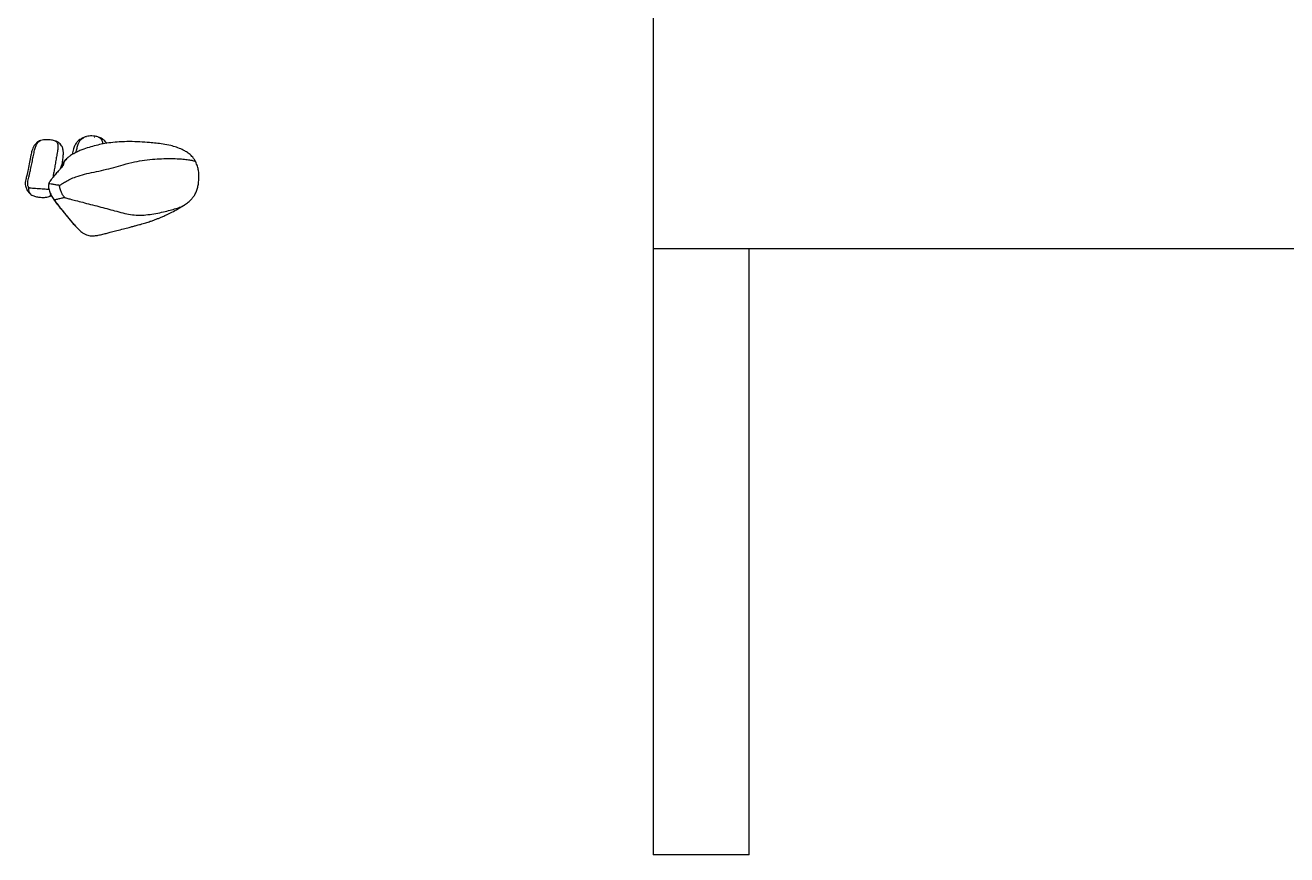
# Model space of a CAD drawing. Header units: inches. Extents: x -978 to -2, y 48 to 749.
# Drawn here: x -85.83 to -59.53, y 252.48 to 269.77 of the extents above; entities that cross this region are included whole.
import ezdxf

# ---------------------------------------------------------------- set-up
doc = ezdxf.new("R2010")
doc.units = ezdxf.units.IN
doc.header["$MEASUREMENT"] = 0

msp = doc.modelspace()

# ---------------------------------------------------------------- linework, layer by layer
at = {"color": 7, "linetype": 'Continuous', "lineweight": 25}
for p, q in [((-72.743, 303.112), (-72.743, 252.482)), ((-84.305, 267.434), (-84.3, 267.432)), ((-85.346, 266.434), (-85.347, 266.43)), ((-85.31, 266.519), (-85.316, 266.51)), ((-85.317, 266.204), (-85.314, 266.207)), ((-85.316, 266.202), (-85.288, 266.218)), ((-84.709, 265.501), (-84.696, 265.488)), ((-72.743, 265.112), (-34.743, 265.112)), ((-70.743, 252.482), (-70.743, 265.112)), ((-70.743, 252.482), (-72.743, 252.482))]:
    msp.add_line(p, q, dxfattribs=at)
at = {"color": 8, "linetype": 'Continuous', "lineweight": 25}
msp.add_line((-84.398, 267.433), (-84.388, 267.435), dxfattribs=at)
at = {"color": 7, "linetype": 'Continuous', "lineweight": 25}
for points, knots in [([(-85.512, 267.366), (-85.527, 267.36), (-85.557, 267.349), (-85.604, 267.313), (-85.643, 267.263), (-85.675, 267.204), (-85.698, 267.137), (-85.719, 267.041), (-85.744, 266.91), (-85.771, 266.769), (-85.797, 266.649), (-85.82, 266.562), (-85.833, 266.498), (-85.833, 266.446), (-85.823, 266.389), (-85.796, 266.331), (-85.758, 266.279), (-85.73, 266.253), (-85.715, 266.24)], [0, 0, 0, 0, 0.036629, 0.070794, 0.130796, 0.177888, 0.220713, 0.299981, 0.41882, 0.547951, 0.653641, 0.726465, 0.780451, 0.816441, 0.854788, 0.915418, 0.955811, 1, 1, 1, 1]), ([(-85.758, 266.378), (-85.761, 266.383), (-85.769, 266.398), (-85.78, 266.434), (-85.78, 266.484), (-85.771, 266.543), (-85.757, 266.605), (-85.739, 266.677), (-85.718, 266.769), (-85.696, 266.88), (-85.673, 266.995), (-85.653, 267.091), (-85.638, 267.16), (-85.627, 267.205), (-85.614, 267.244), (-85.596, 267.283), (-85.57, 267.326), (-85.541, 267.356), (-85.518, 267.363), (-85.512, 267.365)], [0, 0, 0, 0, 0.016886, 0.040661, 0.097623, 0.151306, 0.207126, 0.273677, 0.360827, 0.471462, 0.588286, 0.690395, 0.749, 0.792485, 0.827234, 0.876521, 0.92988, 0.982173, 1, 1, 1, 1]), ([(-85.202, 267.352), (-85.23, 267.36), (-85.287, 267.375), (-85.373, 267.381), (-85.449, 267.38), (-85.493, 267.37), (-85.512, 267.365)], [0, 0, 0, 0, 0.279422, 0.551376, 0.794185, 1, 1, 1, 1]), ([(-85.069, 266.833), (-85.065, 266.854), (-85.057, 266.911), (-85.046, 266.995), (-85.036, 267.074), (-85.039, 267.149), (-85.052, 267.209), (-85.075, 267.259), (-85.105, 267.296), (-85.148, 267.33), (-85.183, 267.345), (-85.202, 267.353)], [0, 0, 0, 0, 0.116068, 0.299016, 0.44791, 0.558809, 0.676481, 0.743085, 0.81797, 0.90341, 1, 1, 1, 1]), ([(-82.277, 266.918), (-82.297, 266.951), (-82.334, 267.014), (-82.411, 267.085), (-82.485, 267.137), (-82.573, 267.183), (-82.677, 267.225), (-82.813, 267.263), (-82.957, 267.29), (-83.107, 267.307), (-83.262, 267.321), (-83.444, 267.335), (-83.657, 267.343), (-83.86, 267.338), (-84.046, 267.32), (-84.208, 267.295), (-84.359, 267.262), (-84.505, 267.222), (-84.63, 267.18), (-84.737, 267.134), (-84.823, 267.091), (-84.899, 267.044), (-84.952, 267.001), (-84.985, 266.971), (-84.995, 266.955), (-84.998, 266.951)], [0, 0, 0, 0, 0.038014, 0.071595, 0.101533, 0.127465, 0.170341, 0.211701, 0.266072, 0.316075, 0.367664, 0.438, 0.512252, 0.582934, 0.641429, 0.698401, 0.747728, 0.799846, 0.855449, 0.886216, 0.919444, 0.952439, 0.973847, 0.992545, 1, 1, 1, 1]), ([(-84.558, 267.449), (-84.592, 267.437), (-84.653, 267.414), (-84.723, 267.363), (-84.769, 267.315), (-84.802, 267.26), (-84.828, 267.182), (-84.845, 267.114), (-84.854, 267.074), (-84.855, 267.07)], [0, 0, 0, 0, 0.210202, 0.381131, 0.495602, 0.590954, 0.748197, 0.97523, 1, 1, 1, 1]), ([(-84.303, 267.436), (-84.327, 267.441), (-84.373, 267.453), (-84.459, 267.464), (-84.519, 267.455), (-84.557, 267.45)], [0, 0, 0, 0, 0.284533, 0.548204, 1, 1, 1, 1]), ([(-84.132, 267.305), (-84.135, 267.309), (-84.147, 267.328), (-84.179, 267.362), (-84.233, 267.406), (-84.279, 267.425), (-84.304, 267.436)], [0, 0, 0, 0, 0.0610036, 0.3050774, 0.6268322, 1, 1, 1, 1]), ([(-84.993, 266.957), (-85.013, 266.936), (-85.054, 266.891), (-85.088, 266.823), (-85.102, 266.782), (-85.106, 266.77)], [0, 0, 0, 0, 0.385745, 0.819221, 1, 1, 1, 1]), ([(-85.059, 266.825), (-85.049, 266.841), (-85.025, 266.878), (-85.013, 266.926), (-85, 266.958), (-84.983, 266.971), (-84.981, 266.973)], [0, 0, 0, 0, 0.256222, 0.601222, 0.946139, 1, 1, 1, 1]), ([(-85.043, 266.847), (-85.044, 266.845), (-85.047, 266.84), (-85.063, 266.819), (-85.091, 266.786), (-85.136, 266.736), (-85.193, 266.674), (-85.248, 266.608), (-85.288, 266.556), (-85.307, 266.525), (-85.314, 266.513)], [0, 0, 0, 0, 0.068809, 0.169468, 0.289668, 0.429824, 0.637154, 0.806163, 0.925604, 1, 1, 1, 1]), ([(-82.511, 266.02), (-82.485, 266.039), (-82.435, 266.075), (-82.376, 266.131), (-82.332, 266.183), (-82.294, 266.24), (-82.261, 266.308), (-82.235, 266.391), (-82.218, 266.482), (-82.209, 266.599), (-82.216, 266.717), (-82.24, 266.83), (-82.265, 266.889), (-82.278, 266.919)], [0, 0, 0, 0, 0.1004349, 0.1849109, 0.2551573, 0.3127014, 0.3974343, 0.4765132, 0.5613322, 0.6673452, 0.8162546, 0.9046301, 1, 1, 1, 1]), ([(-85.347, 266.433), (-85.348, 266.422), (-85.352, 266.381), (-85.339, 266.341), (-85.33, 266.311)], [0, 0, 0, 0, 0.272885, 1, 1, 1, 1]), ([(-85.329, 266.485), (-85.331, 266.481), (-85.337, 266.469), (-85.342, 266.453), (-85.344, 266.444), (-85.345, 266.44)], [0, 0, 0, 0, 0.203623, 0.706713, 1, 1, 1, 1]), ([(-85.338, 266.462), (-85.334, 266.473), (-85.327, 266.493), (-85.312, 266.519), (-85.301, 266.534), (-85.298, 266.539)], [0, 0, 0, 0, 0.399324, 0.798298, 1, 1, 1, 1]), ([(-85.116, 266.429), (-85.119, 266.429), (-85.131, 266.43), (-85.158, 266.433), (-85.208, 266.44), (-85.266, 266.454), (-85.313, 266.46), (-85.331, 266.462), (-85.337, 266.462), (-85.338, 266.462), (-85.338, 266.462)], [0, 0, 0, 0, 0.25, 0.5, 1, 2, 3, 3.5, 3.75, 4, 4, 4, 4]), ([(-85.007, 266.176), (-85.009, 266.178), (-85.015, 266.183), (-85.03, 266.198), (-85.053, 266.229), (-85.071, 266.28), (-85.103, 266.344), (-85.114, 266.392), (-85.116, 266.417), (-85.116, 266.426), (-85.116, 266.429)], [0, 0, 0, 0, 0.25, 0.5, 1, 2, 3, 3.5, 3.75, 4, 4, 4, 4]), ([(-85.331, 266.346), (-85.334, 266.346), (-85.344, 266.346), (-85.37, 266.346), (-85.431, 266.347), (-85.547, 266.357), (-85.666, 266.365), (-85.724, 266.372), (-85.748, 266.375), (-85.756, 266.377), (-85.758, 266.378)], [0, 0, 0, 0, 0.25, 0.5, 1, 2, 3, 3.5, 3.75, 4, 4, 4, 4]), ([(-85.715, 266.24), (-85.701, 266.232), (-85.668, 266.21), (-85.598, 266.189), (-85.508, 266.178), (-85.427, 266.176), (-85.358, 266.187), (-85.327, 266.199), (-85.313, 266.204)], [0, 0, 0, 0, 0.121002, 0.308798, 0.508513, 0.770443, 0.889532, 1, 1, 1, 1]), ([(-85.33, 266.311), (-85.319, 266.279), (-85.296, 266.226), (-85.259, 266.17), (-85.237, 266.143), (-85.228, 266.133), (-85.225, 266.131)], [2, 2, 2, 2, 3, 3.5, 3.75, 4, 4, 4, 4]), ([(-85.329, 266.309), (-85.317, 266.28), (-85.295, 266.225), (-85.238, 266.132), (-85.179, 266.054), (-85.119, 265.978), (-85.056, 265.901), (-84.988, 265.817), (-84.906, 265.718), (-84.812, 265.605), (-84.74, 265.532), (-84.704, 265.495)], [0, 0, 0, 0, 0.117537, 0.224392, 0.318375, 0.417813, 0.502033, 0.597148, 0.717791, 0.857748, 1, 1, 1, 1]), ([(-85.225, 266.131), (-85.224, 266.131), (-85.219, 266.132), (-85.205, 266.134), (-85.17, 266.142), (-85.107, 266.158), (-85.07, 266.168), (-85.037, 266.173), (-85.018, 266.175), (-85.009, 266.176), (-85.007, 266.176)], [0, 0, 0, 0, 0.25, 0.5, 1, 2, 3, 3.5, 3.75, 4, 4, 4, 4]), ([(-84.703, 265.494), (-84.683, 265.476), (-84.645, 265.444), (-84.586, 265.409), (-84.531, 265.389), (-84.465, 265.377), (-84.391, 265.378), (-84.302, 265.392), (-84.215, 265.412), (-84.122, 265.436), (-84.031, 265.46), (-83.916, 265.489), (-83.792, 265.521), (-83.68, 265.55), (-83.592, 265.573), (-83.513, 265.594), (-83.424, 265.619), (-83.325, 265.648), (-83.232, 265.678), (-83.155, 265.705), (-83.089, 265.73), (-83.026, 265.755), (-82.959, 265.783), (-82.875, 265.821), (-82.767, 265.874), (-82.637, 265.942), (-82.556, 265.993), (-82.511, 266.02)], [0, 0, 0, 0, 0.032719, 0.05962, 0.082745, 0.103554, 0.140861, 0.173348, 0.214707, 0.251567, 0.29406, 0.345458, 0.405374, 0.454479, 0.487788, 0.515666, 0.553491, 0.599254, 0.639532, 0.671751, 0.700014, 0.728604, 0.757572, 0.795478, 0.848819, 0.916975, 1, 1, 1, 1])]:
    msp.add_open_spline(points, degree=3, knots=knots, dxfattribs=at)
at = {"color": 8, "linetype": 'Continuous', "lineweight": 25}
for points, knots in [([(-85.202, 267.352), (-85.201, 267.352), (-85.192, 267.35), (-85.175, 267.336), (-85.159, 267.304), (-85.153, 267.258), (-85.152, 267.217), (-85.156, 267.177), (-85.163, 267.131), (-85.174, 267.064), (-85.19, 266.973), (-85.209, 266.865), (-85.228, 266.759), (-85.243, 266.669), (-85.252, 266.616), (-85.256, 266.594)], [0, 0, 0, 0, 0.006488, 0.038351, 0.10408, 0.172188, 0.236121, 0.281574, 0.338249, 0.414053, 0.535554, 0.674566, 0.809587, 0.920645, 1, 1, 1, 1]), ([(-84.773, 267.115), (-84.767, 267.146), (-84.754, 267.205), (-84.734, 267.284), (-84.705, 267.347), (-84.664, 267.391), (-84.615, 267.424), (-84.579, 267.447), (-84.557, 267.449), (-84.557, 267.45)], [0, 0, 0, 0, 0.214224, 0.412085, 0.557225, 0.69536, 0.847752, 0.997401, 1, 1, 1, 1]), ([(-84.3, 267.432), (-84.293, 267.429), (-84.272, 267.421), (-84.248, 267.391), (-84.227, 267.35), (-84.218, 267.316), (-84.221, 267.294), (-84.222, 267.291)], [0, 0, 0, 0, 0.128184, 0.407209, 0.689966, 0.944876, 1, 1, 1, 1]), ([(-85.116, 266.429), (-85.11, 266.433), (-85.096, 266.444), (-85.056, 266.47), (-84.989, 266.511), (-84.891, 266.562), (-84.756, 266.618), (-84.59, 266.665), (-84.396, 266.707), (-84.195, 266.75), (-83.99, 266.803), (-83.775, 266.863), (-83.557, 266.921), (-83.342, 266.96), (-83.143, 266.979), (-82.942, 266.988), (-82.753, 266.989), (-82.587, 266.982), (-82.455, 266.969), (-82.361, 266.953), (-82.296, 266.936), (-82.286, 266.923), (-82.282, 266.919)], [0, 0, 0, 0, 0.005941, 0.015043, 0.039426, 0.070826, 0.107939, 0.165068, 0.228206, 0.293656, 0.35812, 0.420142, 0.495842, 0.567119, 0.64079, 0.701488, 0.76532, 0.830536, 0.879655, 0.927299, 0.972021, 1, 1, 1, 1]), ([(-85.338, 266.462), (-85.342, 266.454), (-85.346, 266.444), (-85.346, 266.434), (-85.347, 266.433)], [0, 0, 0, 0, 0.898965, 1, 1, 1, 1]), ([(-85.758, 266.378), (-85.761, 266.371), (-85.768, 266.356), (-85.769, 266.321), (-85.748, 266.284), (-85.731, 266.248), (-85.716, 266.241), (-85.715, 266.241)], [0, 0, 0, 0, 0.109456, 0.261927, 0.625451, 0.983096, 1, 1, 1, 1]), ([(-85.314, 266.207), (-85.312, 266.208), (-85.304, 266.214), (-85.303, 266.234), (-85.302, 266.248)], [0, 0, 0, 0, 0.2728886, 1, 1, 1, 1]), ([(-85.007, 266.176), (-84.999, 266.174), (-84.964, 266.163), (-84.889, 266.142), (-84.771, 266.111), (-84.627, 266.074), (-84.467, 266.033), (-84.299, 265.989), (-84.133, 265.945), (-83.966, 265.9), (-83.801, 265.856), (-83.637, 265.82), (-83.475, 265.805), (-83.311, 265.813), (-83.147, 265.836), (-82.99, 265.867), (-82.845, 265.902), (-82.718, 265.938), (-82.622, 265.97), (-82.553, 265.995), (-82.524, 266.013), (-82.51, 266.022)], [0, 0, 0, 0, 0.0070854, 0.0341626, 0.0732791, 0.1223929, 0.1790574, 0.2399711, 0.3011476, 0.3584852, 0.4205729, 0.476292, 0.532044, 0.5934037, 0.6590998, 0.7256467, 0.7900991, 0.8525076, 0.9139907, 0.9601703, 1, 1, 1, 1]), ([(-85.225, 266.131), (-85.223, 266.126), (-85.217, 266.115), (-85.199, 266.086), (-85.164, 266.038), (-85.106, 265.965), (-85.033, 265.874), (-84.947, 265.768), (-84.856, 265.66), (-84.776, 265.566), (-84.727, 265.519), (-84.709, 265.501)], [0, 0, 0, 0, 0.025829, 0.063652, 0.159868, 0.279581, 0.421616, 0.58283, 0.749692, 0.90569, 1, 1, 1, 1])]:
    msp.add_open_spline(points, degree=3, knots=knots, dxfattribs=at)

doc.saveas('drawing.dxf')
